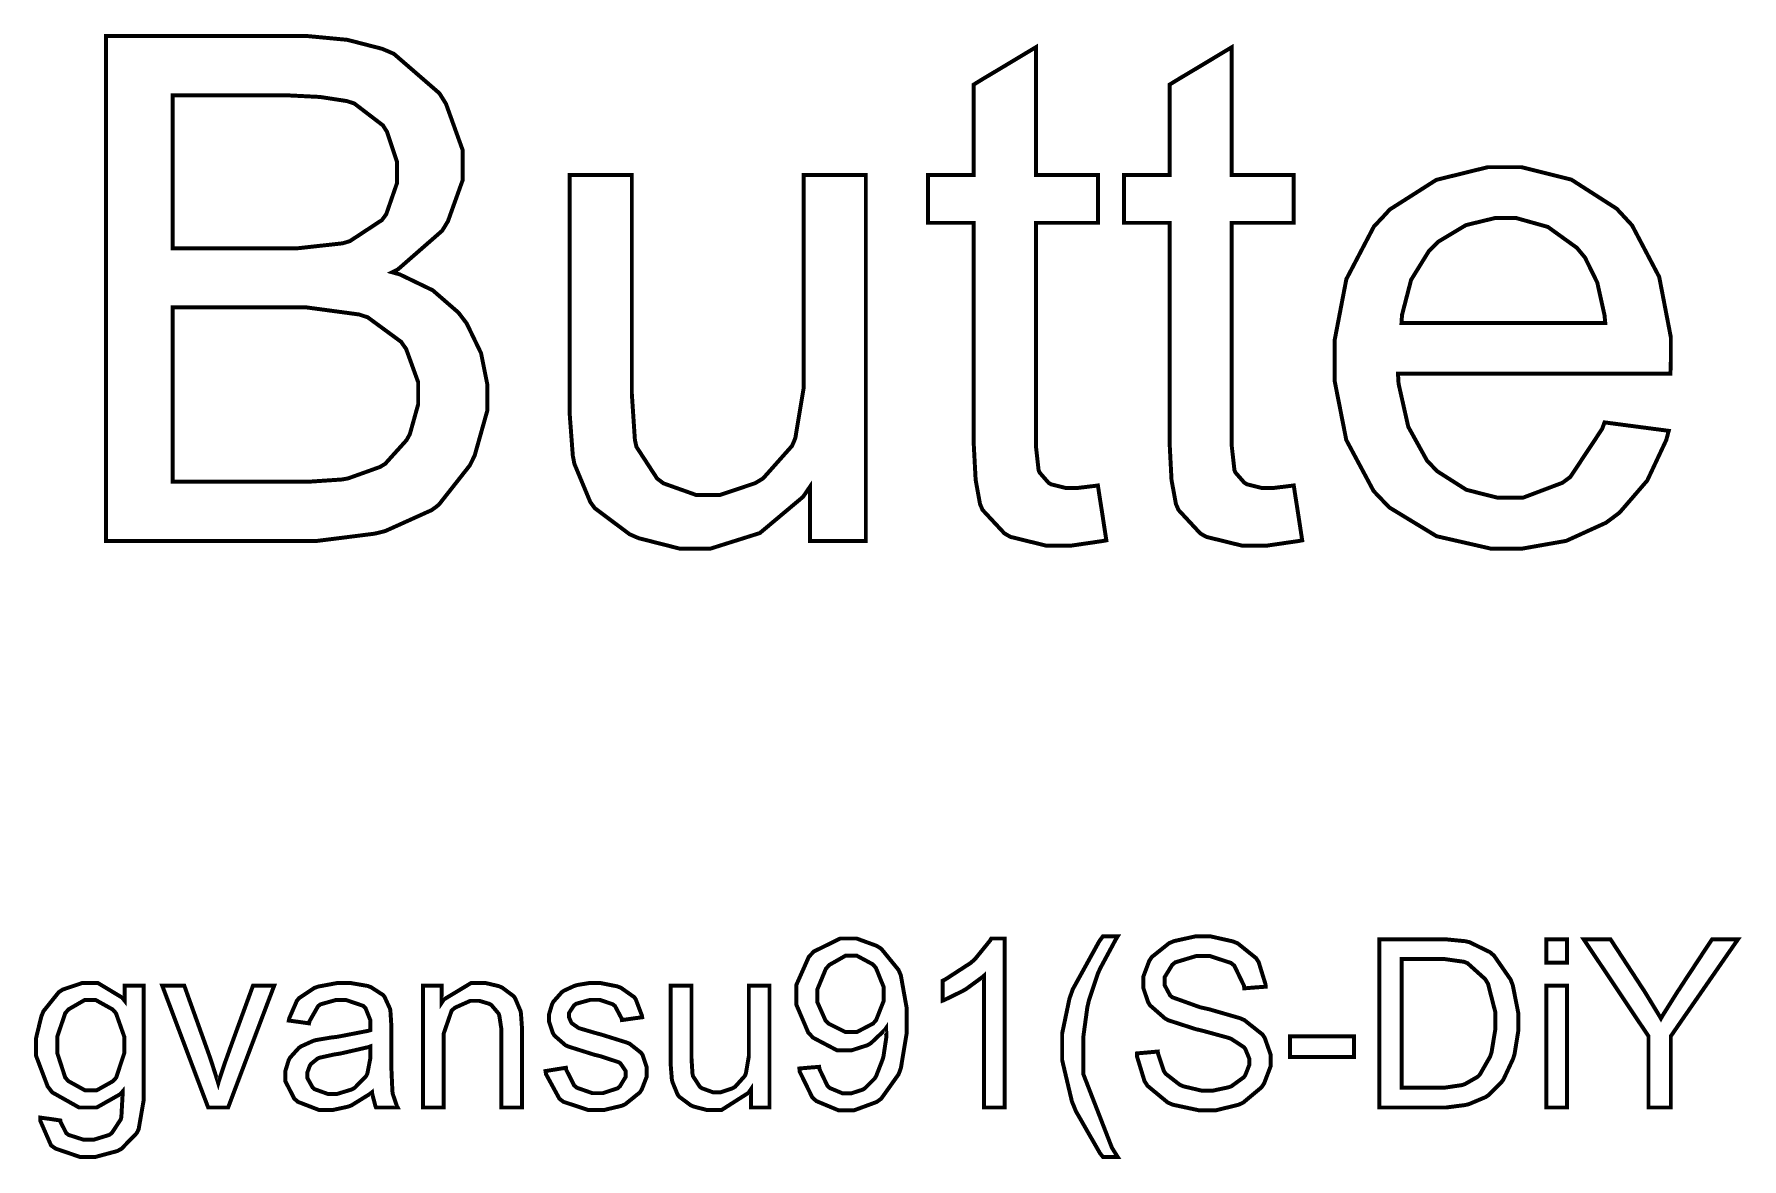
# Model space of a CAD drawing. Extents: x 1.04 to 7.6, y 1.38 to 10.43.
# Drawn here: x 4.437 to 5.729, y 9.576 to 10.427 of the extents above; entities that cross this region are included whole.
import ezdxf

# ---------------------------------------------------------------- set-up
doc = ezdxf.new("R2010")
doc.units = 0
doc.layers.get('0').update_dxf_attribs({"linetype": 'CONTINUOUS'})

msp = doc.modelspace()

# ---------------------------------------------------------------- linework, layer by layer
at = {"color": 250, "const_width": 0.003}
for points in [[(4.49143, 10.0435), (4.49143, 10.0435), (4.49143, 10.0599), (4.49143, 10.1032), (4.49143, 10.1643), (4.49143, 10.2344), (4.49143, 10.3045), (4.49143, 10.3656), (4.49143, 10.4089), (4.49143, 10.4252), (4.49143, 10.4252), (4.49143, 10.4252), (4.51378, 10.4252), (4.56304, 10.4252), (4.61225, 10.4252), (4.63465, 10.4252), (4.63465, 10.4252), (4.64447, 10.4252), (4.67404, 10.4224), (4.70042, 10.4156), (4.70486, 10.4137), (4.70925, 10.4118), (4.74365, 10.382), (4.74615, 10.378), (4.74864, 10.374), (4.76118, 10.3392), (4.76118, 10.3276), (4.76118, 10.3161), (4.75011, 10.2852), (4.74794, 10.2816), (4.74571, 10.278), (4.7124, 10.2489), (4.70796, 10.2466), (4.71371, 10.245), (4.73861, 10.233), (4.75808, 10.2161), (4.76118, 10.212), (4.76426, 10.208), (4.77518, 10.1854), (4.77983, 10.1621), (4.77983, 10.1542), (4.77983, 10.1418), (4.77035, 10.1081), (4.7685, 10.1043), (4.7666, 10.1005), (4.74328, 10.0709), (4.7405, 10.0687), (4.73768, 10.0667), (4.7029, 10.051), (4.69874, 10.0499), (4.6945, 10.0489), (4.65136, 10.0435), (4.63704, 10.0435), (4.63704, 10.0435), (4.61426, 10.0435), (4.56424, 10.0435), (4.51417, 10.0435), (4.49143, 10.0435), (4.49143, 10.0435)], [(5.24164, 10.0854), (5.24164, 10.0854), (5.24262, 10.0789), (5.24485, 10.0647), (5.24701, 10.0505), (5.24804, 10.0439), (5.24804, 10.0439), (5.24474, 10.0433), (5.22076, 10.0398), (5.21278, 10.0398), (5.20285, 10.0398), (5.17557, 10.0465), (5.17324, 10.0478), (5.1709, 10.0492), (5.1544, 10.0669), (5.15349, 10.0691), (5.1525, 10.0713), (5.14919, 10.0896), (5.14779, 10.1158), (5.14779, 10.1246), (5.14779, 10.1246), (5.14779, 10.1315), (5.14779, 10.1495), (5.14779, 10.175), (5.14779, 10.2043), (5.14779, 10.2336), (5.14779, 10.2591), (5.14779, 10.2771), (5.14779, 10.284), (5.14779, 10.284), (5.14779, 10.284), (5.13049, 10.284), (5.11317, 10.284), (5.11317, 10.284), (5.11317, 10.284), (5.11317, 10.3021), (5.11317, 10.3202), (5.11317, 10.3202), (5.11317, 10.3202), (5.13049, 10.3202), (5.14779, 10.3202), (5.14779, 10.3202), (5.14779, 10.3202), (5.14779, 10.3309), (5.14779, 10.3544), (5.14779, 10.3779), (5.14779, 10.3886), (5.14779, 10.3886), (5.14779, 10.3886), (5.15511, 10.3931), (5.17122, 10.4027), (5.18733, 10.4124), (5.19472, 10.4168), (5.19472, 10.4168), (5.19472, 10.4168), (5.19472, 10.4018), (5.19472, 10.3685), (5.19472, 10.3353), (5.19472, 10.3202), (5.19472, 10.3202), (5.19472, 10.3202), (5.20204, 10.3202), (5.21815, 10.3202), (5.23426, 10.3202), (5.24164, 10.3202), (5.24164, 10.3202), (5.24164, 10.3202), (5.24164, 10.3021), (5.24164, 10.284), (5.24164, 10.284), (5.24164, 10.284), (5.23426, 10.284), (5.21815, 10.284), (5.20204, 10.284), (5.19472, 10.284), (5.19472, 10.284), (5.19472, 10.284), (5.19472, 10.277), (5.19472, 10.2587), (5.19472, 10.2327), (5.19472, 10.203), (5.19472, 10.1732), (5.19472, 10.1472), (5.19472, 10.1289), (5.19472, 10.1219), (5.19472, 10.1219), (5.19472, 10.1155), (5.19678, 10.097), (5.19721, 10.096), (5.1976, 10.0951), (5.20426, 10.0875), (5.20518, 10.0869), (5.20611, 10.0863), (5.21739, 10.0835), (5.22119, 10.0835), (5.22629, 10.0835), (5.23953, 10.0851), (5.24164, 10.0854)], [(5.38976, 10.0854), (5.38976, 10.0854), (5.39074, 10.0789), (5.39296, 10.0647), (5.39513, 10.0505), (5.39615, 10.0439), (5.39615, 10.0439), (5.39285, 10.0433), (5.36887, 10.0398), (5.36089, 10.0398), (5.35097, 10.0398), (5.32368, 10.0465), (5.32135, 10.0478), (5.31901, 10.0492), (5.30257, 10.0669), (5.30165, 10.0691), (5.30067, 10.0713), (5.29731, 10.0896), (5.29596, 10.1158), (5.29596, 10.1246), (5.29596, 10.1246), (5.29596, 10.1315), (5.29596, 10.1495), (5.29596, 10.175), (5.29596, 10.2043), (5.29596, 10.2336), (5.29596, 10.2591), (5.29596, 10.2771), (5.29596, 10.284), (5.29596, 10.284), (5.29596, 10.284), (5.2786, 10.284), (5.26129, 10.284), (5.26129, 10.284), (5.26129, 10.284), (5.26129, 10.3021), (5.26129, 10.3202), (5.26129, 10.3202), (5.26129, 10.3202), (5.2786, 10.3202), (5.29596, 10.3202), (5.29596, 10.3202), (5.29596, 10.3202), (5.29596, 10.3309), (5.29596, 10.3544), (5.29596, 10.3779), (5.29596, 10.3886), (5.29596, 10.3886), (5.29596, 10.3886), (5.30328, 10.3931), (5.31939, 10.4027), (5.3355, 10.4124), (5.34283, 10.4168), (5.34283, 10.4168), (5.34283, 10.4168), (5.34283, 10.4018), (5.34283, 10.3685), (5.34283, 10.3353), (5.34283, 10.3202), (5.34283, 10.3202), (5.34283, 10.3202), (5.35015, 10.3202), (5.36626, 10.3202), (5.38238, 10.3202), (5.38976, 10.3202), (5.38976, 10.3202), (5.38976, 10.3202), (5.38976, 10.3021), (5.38976, 10.284), (5.38976, 10.284), (5.38976, 10.284), (5.38238, 10.284), (5.36626, 10.284), (5.35015, 10.284), (5.34283, 10.284), (5.34283, 10.284), (5.34283, 10.284), (5.34283, 10.277), (5.34283, 10.2587), (5.34283, 10.2327), (5.34283, 10.203), (5.34283, 10.1732), (5.34283, 10.1472), (5.34283, 10.1289), (5.34283, 10.1219), (5.34283, 10.1219), (5.34283, 10.1155), (5.34489, 10.097), (5.34532, 10.096), (5.34571, 10.0951), (5.35238, 10.0875), (5.35335, 10.0869), (5.35428, 10.0863), (5.36556, 10.0835), (5.36936, 10.0835), (5.37446, 10.0835), (5.38764, 10.0851), (5.38976, 10.0854)], [(4.54204, 10.2648), (4.54204, 10.2648), (4.5549, 10.2648), (4.58333, 10.2648), (4.61171, 10.2648), (4.62462, 10.2648), (4.62462, 10.2648), (4.63667, 10.2648), (4.67036, 10.2685), (4.67279, 10.2692), (4.676, 10.2702), (4.70019, 10.2861), (4.70182, 10.2883), (4.70344, 10.2905), (4.71158, 10.314), (4.71158, 10.3217), (4.71158, 10.3301), (4.704, 10.3529), (4.70247, 10.3553), (4.70096, 10.3577), (4.67925, 10.3743), (4.67643, 10.3752), (4.67361, 10.3761), (4.65343, 10.3792), (4.62711, 10.3805), (4.61838, 10.3805), (4.61838, 10.3805), (4.60644, 10.3805), (4.58018, 10.3805), (4.55393, 10.3805), (4.54204, 10.3805), (4.54204, 10.3805), (4.54204, 10.3805), (4.54204, 10.3624), (4.54204, 10.3226), (4.54204, 10.2829), (4.54204, 10.2648), (4.54204, 10.2648)], [(5.02403, 10.0435), (5.02403, 10.0435), (5.02403, 10.05), (5.02403, 10.0641), (5.02403, 10.0782), (5.02403, 10.0846), (5.02403, 10.0846), (5.01867, 10.0768), (4.986, 10.0494), (4.94889, 10.0377), (4.93653, 10.0377), (4.92507, 10.0377), (4.89442, 10.0455), (4.8909, 10.047), (4.88737, 10.0486), (4.86117, 10.0682), (4.85949, 10.0705), (4.85775, 10.0729), (4.84571, 10.1018), (4.84506, 10.1053), (4.84457, 10.1076), (4.84224, 10.1387), (4.84224, 10.149), (4.84224, 10.149), (4.84224, 10.1564), (4.84224, 10.1758), (4.84224, 10.2032), (4.84224, 10.2346), (4.84224, 10.2661), (4.84224, 10.2935), (4.84224, 10.3129), (4.84224, 10.3202), (4.84224, 10.3202), (4.84224, 10.3202), (4.84956, 10.3202), (4.86567, 10.3202), (4.88178, 10.3202), (4.88917, 10.3202), (4.88917, 10.3202), (4.88917, 10.3202), (4.88917, 10.3136), (4.88917, 10.2963), (4.88917, 10.2718), (4.88917, 10.2437), (4.88917, 10.2156), (4.88917, 10.191), (4.88917, 10.1737), (4.88917, 10.1671), (4.88917, 10.1671), (4.88917, 10.1548), (4.8915, 10.1198), (4.89199, 10.1177), (4.89268, 10.1146), (4.90831, 10.0906), (4.91075, 10.0888), (4.91308, 10.087), (4.93778, 10.0782), (4.94601, 10.0782), (4.95583, 10.0782), (4.98236, 10.0871), (4.98546, 10.0889), (4.9885, 10.0908), (5.01031, 10.1153), (5.01161, 10.1183), (5.01286, 10.1214), (5.01921, 10.1596), (5.01921, 10.1722), (5.01921, 10.1722), (5.01921, 10.1954), (5.01921, 10.2462), (5.01921, 10.2971), (5.01921, 10.3202), (5.01921, 10.3202), (5.01921, 10.3202), (5.02653, 10.3202), (5.04264, 10.3202), (5.05875, 10.3202), (5.06614, 10.3202), (5.06614, 10.3202), (5.06614, 10.3202), (5.06614, 10.277), (5.06614, 10.1819), (5.06614, 10.0867), (5.06614, 10.0435), (5.06614, 10.0435), (5.06614, 10.0435), (5.05951, 10.0435), (5.04508, 10.0435), (5.0306, 10.0435), (5.02403, 10.0435), (5.02403, 10.0435)], [(5.62478, 10.1331), (5.62478, 10.1331), (5.63232, 10.1321), (5.64903, 10.1299), (5.66575, 10.1277), (5.67333, 10.1267), (5.67333, 10.1267), (5.67144, 10.1197), (5.65707, 10.0891), (5.63618, 10.0649), (5.63103, 10.061), (5.62587, 10.0572), (5.59581, 10.0435), (5.56293, 10.0377), (5.55203, 10.0377), (5.53847, 10.0377), (5.49778, 10.047), (5.46197, 10.0688), (5.45606, 10.075), (5.45014, 10.0812), (5.42947, 10.1198), (5.42063, 10.1647), (5.42063, 10.1796), (5.42063, 10.195), (5.42953, 10.2414), (5.45042, 10.2813), (5.45643, 10.2876), (5.4624, 10.2941), (5.49756, 10.3165), (5.53646, 10.3261), (5.54943, 10.3261), (5.56196, 10.3261), (5.59967, 10.3167), (5.63396, 10.2947), (5.63981, 10.2884), (5.64561, 10.2821), (5.66613, 10.2431), (5.67492, 10.1975), (5.67492, 10.1823), (5.67492, 10.1792), (5.67464, 10.1713), (5.67464, 10.1699), (5.67464, 10.1699), (5.66575, 10.1699), (5.64242, 10.1699), (5.60943, 10.1699), (5.57161, 10.1699), (5.53375, 10.1699), (5.50076, 10.1699), (5.47743, 10.1699), (5.46858, 10.1699), (5.46858, 10.1699), (5.46903, 10.1623), (5.47635, 10.1298), (5.49046, 10.1043), (5.49436, 10.1002), (5.49815, 10.0962), (5.52029, 10.0821), (5.54406, 10.0761), (5.55203, 10.0761), (5.56299, 10.0761), (5.59289, 10.0874), (5.59592, 10.0896), (5.59896, 10.0919), (5.62299, 10.1282), (5.62478, 10.1331)], [(5.47125, 10.2083), (5.47125, 10.2083), (5.47786, 10.2083), (5.49528, 10.2083), (5.51997, 10.2083), (5.54829, 10.2083), (5.57656, 10.2083), (5.60124, 10.2083), (5.61865, 10.2083), (5.62532, 10.2083), (5.62532, 10.2083), (5.62478, 10.2141), (5.61931, 10.2388), (5.61003, 10.2577), (5.60764, 10.2606), (5.60389, 10.2651), (5.58197, 10.2809), (5.55772, 10.2877), (5.54969, 10.2877), (5.54226, 10.2877), (5.52001, 10.2823), (5.49914, 10.2698), (5.4955, 10.2661), (5.49186, 10.2625), (5.47851, 10.2409), (5.47163, 10.2144), (5.47125, 10.2083)], [(4.54204, 10.0883), (4.54204, 10.0883), (4.55686, 10.0883), (4.58957, 10.0883), (4.62229, 10.0883), (4.63715, 10.0883), (4.63715, 10.0883), (4.64572, 10.0883), (4.66992, 10.0899), (4.6716, 10.0902), (4.67449, 10.0907), (4.69879, 10.0994), (4.70074, 10.1006), (4.70269, 10.1018), (4.71875, 10.1196), (4.72006, 10.1219), (4.72131, 10.1242), (4.7276, 10.1467), (4.7276, 10.1541), (4.7276, 10.1635), (4.71843, 10.1888), (4.71658, 10.1913), (4.71474, 10.194), (4.6894, 10.2126), (4.68619, 10.2136), (4.68294, 10.2147), (4.6435, 10.22), (4.63037, 10.22), (4.63037, 10.22), (4.61654, 10.22), (4.58621, 10.22), (4.55583, 10.22), (4.54204, 10.22), (4.54204, 10.22), (4.54204, 10.22), (4.54204, 10.1994), (4.54204, 10.1542), (4.54204, 10.1089), (4.54204, 10.0883), (4.54204, 10.0883)], [(5.0159, 9.64447), (5.0159, 9.64447), (5.02333, 9.64512), (5.03082, 9.64572), (5.03082, 9.64572), (5.03108, 9.64399), (5.03717, 9.63124), (5.03808, 9.63043), (5.03896, 9.62967), (5.04861, 9.62565), (5.05186, 9.62565), (5.05501, 9.62565), (5.06364, 9.62842), (5.06456, 9.62896), (5.06543, 9.6295), (5.07281, 9.63687), (5.0734, 9.63781), (5.07394, 9.63872), (5.07878, 9.65115), (5.07921, 9.65267), (5.07958, 9.65424), (5.08154, 9.66743), (5.08154, 9.67176), (5.08154, 9.67258), (5.08143, 9.67458), (5.08143, 9.67492), (5.08062, 9.67372), (5.06999, 9.66363), (5.06868, 9.66282), (5.06733, 9.66206), (5.05518, 9.65815), (5.05117, 9.65815), (5.04449, 9.65815), (5.02626, 9.66775), (5.02447, 9.66965), (5.02263, 9.67156), (5.01357, 9.69276), (5.01357, 9.69982), (5.01357, 9.70762), (5.02306, 9.729), (5.02496, 9.73096), (5.02686, 9.73296), (5.04682, 9.74278), (5.0535, 9.74278), (5.05914, 9.74278), (5.07443, 9.73719), (5.07617, 9.73606), (5.07785, 9.73497), (5.09082, 9.71907), (5.09174, 9.71701), (5.09261, 9.71496), (5.09711, 9.68972), (5.09711, 9.68126), (5.09711, 9.67156), (5.09267, 9.64486), (5.09179, 9.64242), (5.09088, 9.64003), (5.07781, 9.62169), (5.07607, 9.62039), (5.07433, 9.61914), (5.05724, 9.61285), (5.0516, 9.61285), (5.04546, 9.61285), (5.02881, 9.61979), (5.02724, 9.62115), (5.02567, 9.62256), (5.01617, 9.64199), (5.0159, 9.64447)], [(5.17106, 9.61496), (5.17106, 9.61496), (5.16325, 9.61496), (5.15543, 9.61496), (5.15543, 9.61496), (5.15543, 9.61496), (5.15543, 9.63053), (5.15543, 9.66476), (5.15543, 9.69906), (5.15543, 9.71457), (5.15543, 9.71457), (5.15446, 9.71371), (5.14214, 9.70469), (5.14063, 9.70378), (5.13906, 9.7029), (5.12532, 9.69618), (5.12414, 9.69575), (5.12414, 9.69575), (5.12414, 9.70329), (5.12414, 9.71083), (5.12414, 9.71083), (5.12631, 9.71186), (5.1454, 9.72428), (5.14708, 9.72575), (5.14871, 9.72721), (5.16026, 9.74143), (5.16097, 9.74278), (5.16097, 9.74278), (5.16601, 9.74278), (5.17106, 9.74278), (5.17106, 9.74278), (5.17106, 9.74278), (5.17106, 9.72282), (5.17106, 9.67888), (5.17106, 9.63499), (5.17106, 9.61496), (5.17106, 9.61496)], [(5.24539, 9.57764), (5.24322, 9.5804), (5.22499, 9.61219), (5.22353, 9.61583), (5.222, 9.61947), (5.21463, 9.65072), (5.21463, 9.66108), (5.21463, 9.67101), (5.22017, 9.69749), (5.22131, 9.70063), (5.2226, 9.70432), (5.24268, 9.74072), (5.24539, 9.74436), (5.24539, 9.74436), (5.25097, 9.74436), (5.25657, 9.74436), (5.25657, 9.74436), (5.25478, 9.74138), (5.24322, 9.71989), (5.24268, 9.71858), (5.24175, 9.71664), (5.23481, 9.69581), (5.23432, 9.69362), (5.23367, 9.69092), (5.23063, 9.66851), (5.23063, 9.66103), (5.23063, 9.64019), (5.25222, 9.58458), (5.25657, 9.57764), (5.25657, 9.57764), (5.25097, 9.57764), (5.24539, 9.57764), (5.24539, 9.57764)], [(5.27111, 9.65588), (5.27111, 9.65588), (5.27903, 9.65657), (5.28694, 9.65728), (5.28694, 9.65728), (5.28711, 9.65571), (5.2915, 9.64253), (5.29221, 9.6415), (5.29286, 9.64051), (5.3035, 9.63222), (5.30496, 9.63157), (5.30637, 9.63097), (5.31993, 9.62776), (5.32449, 9.62776), (5.32872, 9.62776), (5.34028, 9.63021), (5.34153, 9.63064), (5.34272, 9.63112), (5.35183, 9.63775), (5.35249, 9.63857), (5.35308, 9.63943), (5.35607, 9.64697), (5.35607, 9.64947), (5.35607, 9.65207), (5.35314, 9.65918), (5.3526, 9.65989), (5.352, 9.66064), (5.34244, 9.66689), (5.34115, 9.66738), (5.34028, 9.66769), (5.3214, 9.67285), (5.31847, 9.67356), (5.31554, 9.67426), (5.29508, 9.68088), (5.29394, 9.68147), (5.29243, 9.68229), (5.28108, 9.69222), (5.28039, 9.69336), (5.27962, 9.69456), (5.27593, 9.70557), (5.27593, 9.70921), (5.27593, 9.71376), (5.28049, 9.72592), (5.28142, 9.72726), (5.28228, 9.72868), (5.29557, 9.73931), (5.29736, 9.74001), (5.2991, 9.74078), (5.31526, 9.74436), (5.32069, 9.74436), (5.32693, 9.74436), (5.34381, 9.74056), (5.34565, 9.73981), (5.34744, 9.73904), (5.36128, 9.72792), (5.36225, 9.7264), (5.36322, 9.72493), (5.36838, 9.70822), (5.36849, 9.70632), (5.36849, 9.70632), (5.3604, 9.70574), (5.35232, 9.70508), (5.35232, 9.70508), (5.35211, 9.70708), (5.34478, 9.72228), (5.34353, 9.72325), (5.34229, 9.72428), (5.32656, 9.72944), (5.32135, 9.72944), (5.31575, 9.72944), (5.30024, 9.72478), (5.2991, 9.72385), (5.2979, 9.72293), (5.2921, 9.71349), (5.2921, 9.71035), (5.2921, 9.70751), (5.29622, 9.69982), (5.29704, 9.69906), (5.29785, 9.69835), (5.31901, 9.69075), (5.32243, 9.69), (5.32585, 9.68924), (5.34928, 9.68246), (5.35058, 9.68186), (5.35243, 9.68104), (5.36604, 9.67025), (5.36697, 9.66889), (5.36783, 9.66758), (5.37224, 9.65506), (5.37224, 9.65087), (5.37224, 9.64611), (5.3674, 9.63331), (5.36643, 9.63178), (5.36546, 9.63032), (5.35157, 9.61871), (5.34978, 9.61783), (5.34793, 9.61703), (5.33089, 9.61285), (5.32525, 9.61285), (5.31803, 9.61285), (5.29829, 9.61708), (5.29639, 9.61789), (5.29443, 9.61876), (5.27919, 9.63135), (5.2781, 9.63303), (5.27696, 9.63471), (5.27115, 9.65375), (5.27111, 9.65588)], [(5.45437, 9.61496), (5.45437, 9.61496), (5.45437, 9.63488), (5.45437, 9.6786), (5.45437, 9.72239), (5.45437, 9.74224), (5.45437, 9.74224), (5.45437, 9.74224), (5.46121, 9.74224), (5.47629, 9.74224), (5.49132, 9.74224), (5.49821, 9.74224), (5.49821, 9.74224), (5.50385, 9.74224), (5.51953, 9.74072), (5.52083, 9.7404), (5.52263, 9.74001), (5.53819, 9.73242), (5.5395, 9.73128), (5.54118, 9.72988), (5.55371, 9.71181), (5.55458, 9.70958), (5.55539, 9.70742), (5.55957, 9.68636), (5.55957, 9.67931), (5.55957, 9.6729), (5.55675, 9.65549), (5.55621, 9.6536), (5.55561, 9.65175), (5.54839, 9.63629), (5.54753, 9.63504), (5.5466, 9.63385), (5.53694, 9.62424), (5.53592, 9.62354), (5.53483, 9.62283), (5.52219, 9.61751), (5.52072, 9.61714), (5.51921, 9.61681), (5.50499, 9.61496), (5.50028, 9.61496), (5.50028, 9.61496), (5.49306, 9.61496), (5.47732, 9.61496), (5.46153, 9.61496), (5.45437, 9.61496), (5.45437, 9.61496)], [(5.58074, 9.72444), (5.58074, 9.72444), (5.58074, 9.73335), (5.58074, 9.74224), (5.58074, 9.74224), (5.58074, 9.74224), (5.58854, 9.74224), (5.59636, 9.74224), (5.59636, 9.74224), (5.59636, 9.74224), (5.59636, 9.73335), (5.59636, 9.72444), (5.59636, 9.72444), (5.59636, 9.72444), (5.58854, 9.72444), (5.58074, 9.72444), (5.58074, 9.72444)], [(5.65804, 9.61496), (5.65804, 9.61496), (5.65804, 9.62343), (5.65804, 9.64193), (5.65804, 9.66049), (5.65804, 9.66889), (5.65804, 9.66889), (5.65804, 9.66889), (5.65033, 9.68039), (5.63351, 9.70557), (5.61664, 9.73079), (5.609, 9.74224), (5.609, 9.74224), (5.609, 9.74224), (5.61908, 9.74224), (5.62924, 9.74224), (5.62924, 9.74224), (5.62924, 9.74224), (5.63314, 9.73628), (5.64182, 9.72299), (5.65044, 9.70975), (5.6544, 9.70372), (5.6544, 9.70372), (5.65554, 9.70193), (5.66639, 9.68408), (5.66743, 9.68229), (5.66835, 9.68397), (5.68007, 9.70269), (5.68147, 9.70475), (5.68147, 9.70475), (5.68528, 9.71061), (5.69379, 9.72353), (5.70226, 9.73643), (5.70611, 9.74224), (5.70611, 9.74224), (5.70611, 9.74224), (5.71593, 9.74224), (5.72575, 9.74224), (5.72575, 9.74224), (5.72575, 9.74224), (5.71778, 9.73079), (5.70031, 9.70557), (5.68283, 9.68039), (5.67492, 9.66889), (5.67492, 9.66889), (5.67492, 9.66889), (5.67492, 9.66049), (5.67492, 9.64193), (5.67492, 9.62343), (5.67492, 9.61496), (5.67492, 9.61496), (5.67492, 9.61496), (5.66644, 9.61496), (5.65804, 9.61496), (5.65804, 9.61496)], [(5.07969, 9.70063), (5.07969, 9.70594), (5.07374, 9.7206), (5.0726, 9.7219), (5.0714, 9.72325), (5.05935, 9.72976), (5.05533, 9.72976), (5.05078, 9.72976), (5.03847, 9.72276), (5.03722, 9.72131), (5.03592, 9.71989), (5.02957, 9.70449), (5.02957, 9.69933), (5.02957, 9.69444), (5.0356, 9.68088), (5.03683, 9.67964), (5.03803, 9.67839), (5.05067, 9.67204), (5.0549, 9.67204), (5.05935, 9.67204), (5.0715, 9.67839), (5.07269, 9.67964), (5.07383, 9.68088), (5.07969, 9.69569), (5.07969, 9.70063)], [(5.47125, 9.62989), (5.47125, 9.62989), (5.48481, 9.62989), (5.49837, 9.62989), (5.49837, 9.62989), (5.50325, 9.62989), (5.51687, 9.63189), (5.51807, 9.63226), (5.51926, 9.63271), (5.52875, 9.63813), (5.52951, 9.63883), (5.53049, 9.63986), (5.53819, 9.65332), (5.53879, 9.655), (5.53933, 9.65668), (5.54215, 9.67383), (5.54215, 9.67953), (5.54215, 9.68722), (5.53668, 9.7085), (5.5356, 9.71029), (5.5345, 9.71208), (5.52121, 9.72407), (5.51969, 9.72467), (5.51856, 9.72515), (5.5031, 9.72732), (5.49794, 9.72732), (5.49794, 9.72732), (5.4846, 9.72732), (5.47125, 9.72732), (5.47125, 9.72732), (5.47125, 9.72732), (5.47125, 9.71213), (5.47125, 9.6786), (5.47125, 9.64512), (5.47125, 9.62989), (5.47125, 9.62989)], [(4.44189, 9.60732), (4.44189, 9.60732), (4.44943, 9.60628), (4.45697, 9.60519), (4.45697, 9.60519), (4.45714, 9.60406), (4.46153, 9.59549), (4.46229, 9.59494), (4.46326, 9.59424), (4.47444, 9.59065), (4.47819, 9.59065), (4.48236, 9.59065), (4.49397, 9.59424), (4.49496, 9.59494), (4.49593, 9.59571), (4.50261, 9.60579), (4.50299, 9.6071), (4.50315, 9.60792), (4.50407, 9.62457), (4.50407, 9.62706), (4.50233, 9.62506), (4.48449, 9.61496), (4.47857, 9.61496), (4.47119, 9.61496), (4.45085, 9.62642), (4.44911, 9.62869), (4.44738, 9.63097), (4.43869, 9.65392), (4.43869, 9.66157), (4.43869, 9.66764), (4.44265, 9.68403), (4.44347, 9.68588), (4.44422, 9.68778), (4.45578, 9.70215), (4.45731, 9.70313), (4.45876, 9.70415), (4.47364, 9.70915), (4.47863, 9.70915), (4.48535, 9.70915), (4.50375, 9.69808), (4.50553, 9.69586), (4.50553, 9.69586), (4.50553, 9.70156), (4.50553, 9.70719), (4.50553, 9.70719), (4.50553, 9.70719), (4.51269, 9.70719), (4.51992, 9.70719), (4.51992, 9.70719), (4.51992, 9.70719), (4.51992, 9.69476), (4.51992, 9.66738), (4.51992, 9.64003), (4.51992, 9.62756), (4.51992, 9.62756), (4.51992, 9.61996), (4.51622, 9.59858), (4.51551, 9.59706), (4.51476, 9.5956), (4.50325, 9.58376), (4.50168, 9.5829), (4.50006, 9.58203), (4.48372, 9.57764), (4.47831, 9.57764), (4.47163, 9.57764), (4.4534, 9.58388), (4.45171, 9.58507), (4.44997, 9.58632), (4.44185, 9.60488), (4.44189, 9.60732)], [(4.56879, 9.61496), (4.56879, 9.61496), (4.56332, 9.62939), (4.55138, 9.66108), (4.53944, 9.69282), (4.53401, 9.70719), (4.53401, 9.70719), (4.53401, 9.70719), (4.54237, 9.70719), (4.55072, 9.70719), (4.55072, 9.70719), (4.55072, 9.70719), (4.55376, 9.69857), (4.5606, 9.67958), (4.56739, 9.66064), (4.57047, 9.65196), (4.57047, 9.65196), (4.57096, 9.6505), (4.5759, 9.63504), (4.57639, 9.6334), (4.57671, 9.63465), (4.5816, 9.64925), (4.58225, 9.65093), (4.58225, 9.65093), (4.58539, 9.65978), (4.59244, 9.6791), (4.5995, 9.6984), (4.60271, 9.70719), (4.60271, 9.70719), (4.60271, 9.70719), (4.61074, 9.70719), (4.61876, 9.70719), (4.61876, 9.70719), (4.61876, 9.70719), (4.61328, 9.69282), (4.60129, 9.66108), (4.58931, 9.62939), (4.58388, 9.61496), (4.58388, 9.61496), (4.58388, 9.61496), (4.57633, 9.61496), (4.56879, 9.61496), (4.56879, 9.61496)], [(4.69271, 9.62651), (4.69125, 9.62532), (4.67725, 9.61664), (4.67594, 9.6161), (4.67458, 9.61561), (4.66265, 9.61301), (4.65869, 9.61301), (4.65283, 9.61301), (4.63667, 9.61925), (4.63531, 9.62044), (4.6339, 9.62169), (4.62711, 9.63493), (4.62711, 9.63932), (4.62711, 9.64242), (4.62967, 9.65076), (4.63021, 9.65169), (4.63069, 9.65267), (4.63743, 9.6601), (4.63829, 9.66064), (4.63911, 9.66124), (4.64849, 9.66547), (4.64958, 9.66575), (4.65033, 9.66596), (4.66189, 9.66792), (4.66347, 9.66808), (4.66661, 9.66846), (4.68983, 9.67296), (4.69135, 9.67344), (4.69135, 9.67399), (4.69146, 9.67665), (4.69146, 9.67751), (4.69146, 9.68088), (4.68772, 9.69026), (4.68701, 9.69092), (4.68599, 9.69185), (4.67333, 9.69618), (4.66917, 9.69618), (4.6651, 9.69618), (4.65375, 9.69299), (4.65289, 9.69233), (4.65196, 9.69168), (4.64546, 9.68028), (4.64507, 9.6786), (4.64507, 9.6786), (4.63743, 9.67969), (4.62978, 9.68072), (4.62978, 9.68072), (4.6301, 9.6824), (4.63585, 9.69564), (4.63667, 9.69661), (4.63743, 9.69764), (4.64903, 9.70535), (4.65056, 9.70589), (4.65201, 9.70643), (4.66661, 9.70915), (4.6715, 9.70915), (4.67626, 9.70915), (4.68951, 9.70688), (4.69075, 9.70638), (4.69194, 9.70594), (4.70101, 9.70008), (4.70161, 9.69937), (4.70215, 9.69868), (4.70622, 9.68983), (4.70649, 9.68875), (4.7066, 9.6881), (4.70725, 9.67785), (4.70725, 9.67437), (4.70725, 9.67437), (4.70725, 9.66401), (4.70725, 9.65365), (4.70725, 9.65365), (4.70725, 9.64681), (4.70811, 9.62711), (4.70828, 9.62614), (4.70839, 9.62517), (4.71158, 9.61589), (4.71208, 9.61496), (4.71208, 9.61496), (4.70389, 9.61496), (4.69575, 9.61496), (4.69575, 9.61496), (4.69532, 9.61583), (4.69282, 9.62543), (4.69271, 9.62651)], [(4.73128, 9.61496), (4.73128, 9.61496), (4.73128, 9.62939), (4.73128, 9.66108), (4.73128, 9.69282), (4.73128, 9.70719), (4.73128, 9.70719), (4.73128, 9.70719), (4.73828, 9.70719), (4.74533, 9.70719), (4.74533, 9.70719), (4.74533, 9.70719), (4.74533, 9.70068), (4.74533, 9.69412), (4.74533, 9.69412), (4.74701, 9.69667), (4.76768, 9.70915), (4.77463, 9.70915), (4.77843, 9.70915), (4.78874, 9.70671), (4.78993, 9.70617), (4.79107, 9.70568), (4.79981, 9.69917), (4.8004, 9.69835), (4.80094, 9.69754), (4.80501, 9.68793), (4.80524, 9.68679), (4.80533, 9.68608), (4.8061, 9.67524), (4.8061, 9.6716), (4.8061, 9.6716), (4.8061, 9.66276), (4.8061, 9.64328), (4.8061, 9.62386), (4.8061, 9.61496), (4.8061, 9.61496), (4.8061, 9.61496), (4.79829, 9.61496), (4.79047, 9.61496), (4.79047, 9.61496), (4.79047, 9.61496), (4.79047, 9.62375), (4.79047, 9.64301), (4.79047, 9.66228), (4.79047, 9.67101), (4.79047, 9.67101), (4.79047, 9.67458), (4.78896, 9.68451), (4.78868, 9.68528), (4.78836, 9.68608), (4.78299, 9.69243), (4.78222, 9.69288), (4.78142, 9.69336), (4.77382, 9.69564), (4.77132, 9.69564), (4.76704, 9.69564), (4.75537, 9.69043), (4.75418, 9.68935), (4.75293, 9.68832), (4.74696, 9.67106), (4.74696, 9.66531), (4.74696, 9.66531), (4.74696, 9.65744), (4.74696, 9.64014), (4.74696, 9.62283), (4.74696, 9.61496), (4.74696, 9.61496), (4.74696, 9.61496), (4.7391, 9.61496), (4.73128, 9.61496), (4.73128, 9.61496)], [(4.82389, 9.64253), (4.82389, 9.64253), (4.8316, 9.64378), (4.83936, 9.64501), (4.83936, 9.64501), (4.83957, 9.6435), (4.8456, 9.63162), (4.84663, 9.63075), (4.8476, 9.62993), (4.85932, 9.62582), (4.86328, 9.62582), (4.86724, 9.62582), (4.87842, 9.6295), (4.87929, 9.63021), (4.88015, 9.63097), (4.8845, 9.63813), (4.8845, 9.64046), (4.8845, 9.64258), (4.88058, 9.64833), (4.87983, 9.64882), (4.87929, 9.64919), (4.86594, 9.6536), (4.86382, 9.65414), (4.86094, 9.65483), (4.84115, 9.66108), (4.84006, 9.66157), (4.83892, 9.66211), (4.83057, 9.66943), (4.83003, 9.67036), (4.82943, 9.67128), (4.82661, 9.67985), (4.82661, 9.68267), (4.82661, 9.68554), (4.82889, 9.69319), (4.82937, 9.69407), (4.82981, 9.69493), (4.83626, 9.70221), (4.83708, 9.70275), (4.83768, 9.70324), (4.84592, 9.70703), (4.847, 9.70731), (4.84804, 9.70762), (4.85732, 9.70915), (4.86046, 9.70915), (4.86518, 9.70915), (4.8781, 9.7066), (4.8795, 9.70606), (4.88086, 9.70557), (4.89094, 9.69846), (4.8916, 9.69754), (4.89219, 9.69667), (4.89671, 9.68474), (4.89697, 9.68321), (4.89697, 9.68321), (4.88932, 9.68218), (4.88167, 9.6811), (4.88167, 9.6811), (4.88146, 9.68229), (4.87646, 9.69168), (4.87565, 9.69233), (4.87478, 9.69303), (4.86486, 9.6964), (4.8616, 9.6964), (4.85775, 9.6964), (4.84706, 9.69342), (4.84631, 9.69282), (4.84549, 9.69222), (4.84169, 9.68647), (4.84169, 9.68451), (4.84169, 9.68317), (4.84326, 9.67947), (4.84358, 9.67904), (4.84386, 9.67865), (4.84885, 9.67513), (4.84956, 9.67486), (4.84993, 9.67475), (4.86139, 9.67139), (4.86333, 9.67085), (4.86604, 9.67014), (4.88531, 9.66411), (4.88644, 9.66363), (4.88753, 9.66319), (4.89611, 9.65642), (4.89675, 9.65549), (4.89735, 9.65463), (4.9005, 9.64524), (4.9005, 9.64208), (4.9005, 9.63846), (4.89671, 9.62864), (4.89594, 9.62744), (4.89518, 9.62631), (4.88422, 9.61746), (4.88282, 9.61681), (4.88135, 9.61621), (4.86783, 9.61301), (4.86333, 9.61301), (4.85644, 9.61301), (4.83751, 9.61925), (4.83594, 9.62044), (4.83436, 9.62169), (4.82433, 9.64008), (4.82389, 9.64253)], [(4.97922, 9.61496), (4.97922, 9.61496), (4.97922, 9.62185), (4.97922, 9.62869), (4.97922, 9.62869), (4.97743, 9.62608), (4.95692, 9.61301), (4.95008, 9.61301), (4.94624, 9.61301), (4.93599, 9.61567), (4.93485, 9.61615), (4.93365, 9.61669), (4.92492, 9.62321), (4.92437, 9.62397), (4.92378, 9.62478), (4.91982, 9.63444), (4.9196, 9.63558), (4.91943, 9.63639), (4.91862, 9.64671), (4.91862, 9.65013), (4.91862, 9.65013), (4.91862, 9.65907), (4.91862, 9.67865), (4.91862, 9.69829), (4.91862, 9.70719), (4.91862, 9.70719), (4.91862, 9.70719), (4.92643, 9.70719), (4.93431, 9.70719), (4.93431, 9.70719), (4.93431, 9.70719), (4.93431, 9.69928), (4.93431, 9.68169), (4.93431, 9.66417), (4.93431, 9.65619), (4.93431, 9.65619), (4.93431, 9.65207), (4.93506, 9.6404), (4.93522, 9.63971), (4.93544, 9.63867), (4.94065, 9.63064), (4.94146, 9.63004), (4.94222, 9.6295), (4.95047, 9.62651), (4.95324, 9.62651), (4.95649, 9.62651), (4.96533, 9.6295), (4.96636, 9.6301), (4.96739, 9.63075), (4.97467, 9.63889), (4.9751, 9.63992), (4.97547, 9.64094), (4.97765, 9.65365), (4.97765, 9.65788), (4.97765, 9.65788), (4.97765, 9.66564), (4.97765, 9.68257), (4.97765, 9.69949), (4.97765, 9.70719), (4.97765, 9.70719), (4.97765, 9.70719), (4.98546, 9.70719), (4.99328, 9.70719), (4.99328, 9.70719), (4.99328, 9.70719), (4.99328, 9.69282), (4.99328, 9.66108), (4.99328, 9.62939), (4.99328, 9.61496), (4.99328, 9.61496), (4.99328, 9.61496), (4.98622, 9.61496), (4.97922, 9.61496), (4.97922, 9.61496)], [(5.58074, 9.61496), (5.58074, 9.61496), (5.58074, 9.62939), (5.58074, 9.66108), (5.58074, 9.69282), (5.58074, 9.70719), (5.58074, 9.70719), (5.58074, 9.70719), (5.58854, 9.70719), (5.59636, 9.70719), (5.59636, 9.70719), (5.59636, 9.70719), (5.59636, 9.69282), (5.59636, 9.66108), (5.59636, 9.62939), (5.59636, 9.61496), (5.59636, 9.61496), (5.59636, 9.61496), (5.58854, 9.61496), (5.58074, 9.61496), (5.58074, 9.61496)], [(4.45469, 9.66265), (4.45469, 9.65608), (4.46067, 9.63769), (4.46186, 9.63629), (4.46306, 9.63493), (4.47569, 9.62793), (4.47993, 9.62793), (4.48443, 9.62793), (4.49681, 9.63488), (4.49804, 9.63624), (4.49924, 9.63764), (4.50532, 9.65603), (4.50532, 9.66217), (4.50532, 9.66857), (4.49908, 9.68625), (4.49783, 9.68767), (4.49653, 9.68913), (4.48389, 9.69618), (4.47971, 9.69618), (4.47526, 9.69618), (4.46317, 9.68918), (4.46197, 9.68778), (4.46072, 9.68636), (4.45469, 9.66862), (4.45469, 9.66265)], [(4.69146, 9.66118), (4.69, 9.66064), (4.66868, 9.65576), (4.66585, 9.65533), (4.66422, 9.65511), (4.65283, 9.65256), (4.65218, 9.65224), (4.65147, 9.65196), (4.64638, 9.64774), (4.64606, 9.64719), (4.64567, 9.64665), (4.64382, 9.6415), (4.64382, 9.63976), (4.64382, 9.63721), (4.64774, 9.63015), (4.64854, 9.62944), (4.64931, 9.62879), (4.65913, 9.62528), (4.66243, 9.62528), (4.66644, 9.62528), (4.67731, 9.62858), (4.6785, 9.62924), (4.67964, 9.62989), (4.68832, 9.63883), (4.68886, 9.63997), (4.68924, 9.6409), (4.69135, 9.65186), (4.69135, 9.65549), (4.69135, 9.65549), (4.69146, 9.66118), (4.69146, 9.66118)], [(5.38699, 9.65321), (5.38699, 9.65321), (5.38699, 9.66103), (5.38699, 9.66883), (5.38699, 9.66883), (5.38699, 9.66883), (5.39453, 9.66883), (5.41114, 9.66883), (5.42774, 9.66883), (5.43533, 9.66883), (5.43533, 9.66883), (5.43533, 9.66883), (5.43533, 9.66103), (5.43533, 9.65321), (5.43533, 9.65321), (5.43533, 9.65321), (5.42774, 9.65321), (5.41114, 9.65321), (5.39453, 9.65321), (5.38699, 9.65321), (5.38699, 9.65321)]]:
    msp.add_lwpolyline(points, close=True, dxfattribs=at)

doc.saveas('drawing.dxf')
